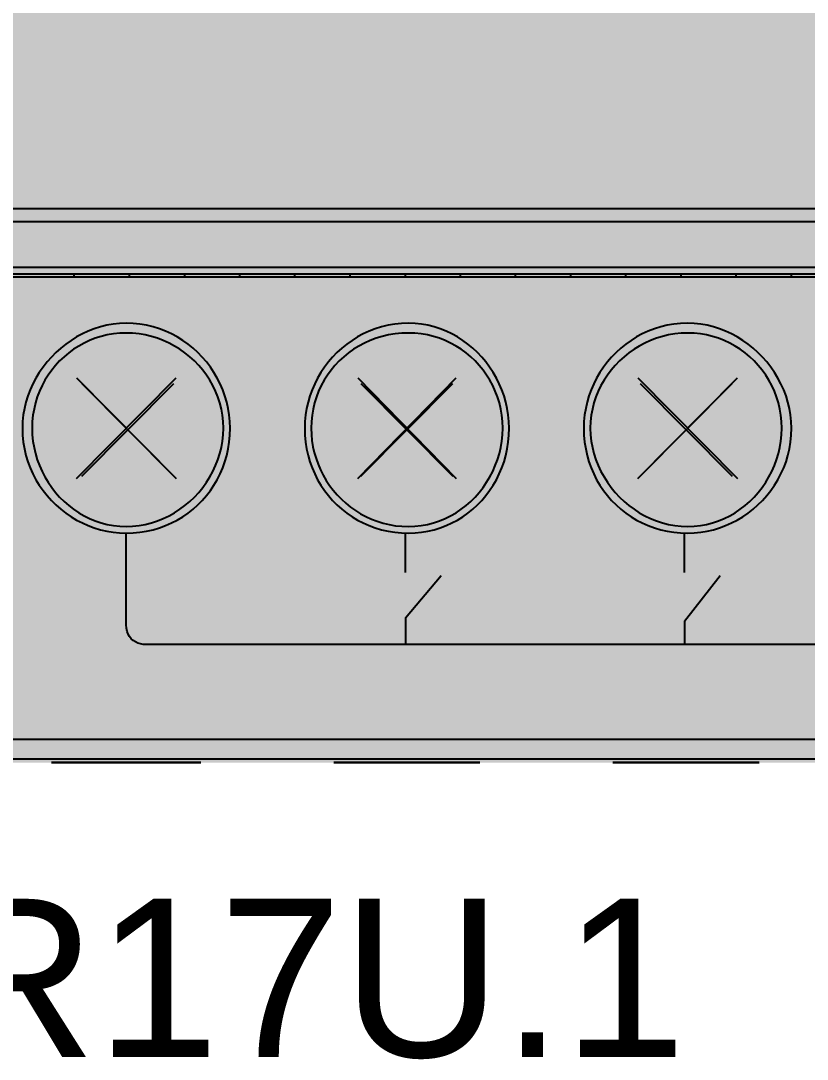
# Model space of a CAD drawing. Header units: millimetres. Extents: x 0 to 966, y -664 to 90.
# Drawn here: x 279.32 to 300.69, y -8.06 to 20.16 of the extents above; entities that cross this region are included whole.
import ezdxf

# ---------------------------------------------------------------- set-up
doc = ezdxf.new("R2010")
doc.units = ezdxf.units.MM
for name, color, linetype in [('HDL_BODY', 7, 'Continuous'), ('HDL_COLOUR', 7, 'Continuous'), ('HDL_DETAIL', 7, 'Continuous'), ('HDL_PRINT', 7, 'Continuous')]:
    doc.layers.add(name, color=color, linetype=linetype)
doc.styles.add('HDL_ARIAL', font='arial.ttf')

# ---------------------------------------------------------------- blocks, each defined once
blk = doc.blocks.new('M_MHD02R17U.1_FRONT')
at = {"layer": 'HDL_BODY', "true_color": 0x202126}
blk.add_hatch(color=250, dxfattribs=at).paths.add_polyline_path([(0, 0), (144, 0), (144, 90), (0, 90)])
at = {"layer": 'HDL_BODY', "true_color": 0x23242a}
blk.add_hatch(color=250, dxfattribs=at).paths.add_polyline_path([(0.4, 0.5), (143.6, 0.5), (143.6, 19.8), (0.4, 19.8)])
at = {"layer": 'HDL_COLOUR', "true_color": 0x1a332c}
for points in [[(32.185, 11.941), (32.006, 11.934), (31.829, 11.916), (31.655, 11.885), (31.484, 11.843), (31.316, 11.79), (31.152, 11.726), (30.993, 11.652), (30.838, 11.568), (30.689, 11.475), (30.545, 11.373), (30.407, 11.263), (30.276, 11.145), (30.151, 11.019), (30.034, 10.887), (29.925, 10.747), (29.824, 10.602), (29.732, 10.451), (29.649, 10.294), (29.576, 10.133), (29.513, 9.967), (29.46, 9.798), (29.418, 9.625), (29.388, 9.449), (29.369, 9.27), (29.363, 9.089), (29.369, 8.898), (29.388, 8.711), (29.418, 8.529), (29.46, 8.35), (29.513, 8.177), (29.576, 8.008), (29.649, 7.845), (29.732, 7.688), (29.824, 7.537), (29.925, 7.393), (30.034, 7.255), (30.151, 7.124), (30.276, 7.001), (30.407, 6.886), (30.545, 6.779), (30.689, 6.681), (30.838, 6.592), (30.993, 6.512), (31.152, 6.441), (31.316, 6.38), (31.484, 6.33), (31.655, 6.29), (31.829, 6.261), (32.006, 6.244), (32.185, 6.238), (32.374, 6.244), (32.559, 6.261), (32.74, 6.29), (32.917, 6.33), (33.089, 6.38), (33.255, 6.441), (33.417, 6.512), (33.573, 6.592), (33.722, 6.681), (33.865, 6.779), (34.002, 6.886), (34.131, 7.001), (34.253, 7.124), (34.367, 7.255), (34.472, 7.393), (34.57, 7.537), (34.658, 7.688), (34.738, 7.845), (34.808, 8.008), (34.868, 8.177), (34.918, 8.35), (34.957, 8.529), (34.986, 8.711), (35.003, 8.898), (35.009, 9.089), (35.003, 9.27), (34.986, 9.449), (34.957, 9.625), (34.918, 9.798), (34.868, 9.967), (34.808, 10.133), (34.738, 10.294), (34.658, 10.451), (34.57, 10.602), (34.472, 10.747), (34.367, 10.887), (34.253, 11.019), (34.131, 11.145), (34.002, 11.263), (33.865, 11.373), (33.722, 11.475), (33.573, 11.568), (33.417, 11.652), (33.255, 11.726), (33.089, 11.79), (32.917, 11.843), (32.74, 11.885), (32.559, 11.916), (32.374, 11.934), (32.185, 11.941)], [(39.857, 11.941), (39.668, 11.934), (39.483, 11.916), (39.303, 11.885), (39.126, 11.843), (38.954, 11.79), (38.788, 11.726), (38.627, 11.652), (38.471, 11.568), (38.322, 11.475), (38.179, 11.373), (38.042, 11.263), (37.913, 11.145), (37.792, 11.019), (37.678, 10.887), (37.572, 10.747), (37.475, 10.602), (37.386, 10.451), (37.307, 10.294), (37.237, 10.133), (37.177, 9.967), (37.127, 9.798), (37.087, 9.625), (37.059, 9.449), (37.041, 9.27), (37.036, 9.089), (37.041, 8.898), (37.059, 8.711), (37.087, 8.529), (37.127, 8.35), (37.177, 8.177), (37.237, 8.008), (37.307, 7.845), (37.386, 7.688), (37.475, 7.537), (37.572, 7.393), (37.678, 7.255), (37.792, 7.124), (37.913, 7.001), (38.042, 6.886), (38.179, 6.779), (38.322, 6.681), (38.471, 6.592), (38.627, 6.512), (38.788, 6.441), (38.954, 6.38), (39.126, 6.33), (39.303, 6.29), (39.483, 6.261), (39.668, 6.244), (39.857, 6.238), (40.036, 6.244), (40.211, 6.261), (40.384, 6.29), (40.553, 6.33), (40.717, 6.38), (40.878, 6.441), (41.033, 6.512), (41.184, 6.592), (41.329, 6.681), (41.468, 6.779), (41.6, 6.886), (41.727, 7.001), (41.846, 7.124), (41.957, 7.255), (42.061, 7.393), (42.157, 7.537), (42.244, 7.688), (42.323, 7.845), (42.392, 8.008), (42.452, 8.177), (42.501, 8.35), (42.54, 8.529), (42.569, 8.711), (42.586, 8.898), (42.592, 9.089), (42.586, 9.27), (42.569, 9.449), (42.54, 9.625), (42.501, 9.798), (42.452, 9.967), (42.392, 10.133), (42.323, 10.294), (42.244, 10.451), (42.157, 10.602), (42.061, 10.747), (41.957, 10.887), (41.846, 11.019), (41.727, 11.145), (41.6, 11.263), (41.468, 11.373), (41.329, 11.475), (41.184, 11.568), (41.033, 11.652), (40.878, 11.726), (40.717, 11.79), (40.553, 11.843), (40.384, 11.885), (40.211, 11.916), (40.036, 11.934), (39.857, 11.941)], [(47.44, 11.941), (47.251, 11.934), (47.067, 11.916), (46.886, 11.885), (46.709, 11.843), (46.538, 11.79), (46.371, 11.726), (46.21, 11.652), (46.054, 11.568), (45.905, 11.475), (45.762, 11.373), (45.625, 11.263), (45.496, 11.145), (45.375, 11.019), (45.261, 10.887), (45.155, 10.747), (45.058, 10.602), (44.969, 10.451), (44.89, 10.294), (44.82, 10.133), (44.76, 9.967), (44.71, 9.798), (44.671, 9.625), (44.642, 9.449), (44.625, 9.27), (44.619, 9.089), (44.625, 8.898), (44.642, 8.711), (44.671, 8.529), (44.71, 8.35), (44.76, 8.177), (44.82, 8.008), (44.89, 7.845), (44.969, 7.688), (45.058, 7.537), (45.155, 7.393), (45.261, 7.255), (45.375, 7.124), (45.496, 7.001), (45.625, 6.886), (45.762, 6.779), (45.905, 6.681), (46.054, 6.592), (46.21, 6.512), (46.371, 6.441), (46.538, 6.38), (46.709, 6.33), (46.886, 6.29), (47.067, 6.261), (47.251, 6.244), (47.44, 6.238), (47.619, 6.244), (47.796, 6.261), (47.971, 6.29), (48.142, 6.33), (48.31, 6.38), (48.474, 6.441), (48.634, 6.512), (48.788, 6.592), (48.938, 6.681), (49.082, 6.779), (49.22, 6.886), (49.352, 7.001), (49.476, 7.124), (49.593, 7.255), (49.702, 7.393), (49.803, 7.537), (49.895, 7.688), (49.978, 7.845), (50.051, 8.008), (50.115, 8.177), (50.167, 8.35), (50.209, 8.529), (50.24, 8.711), (50.258, 8.898), (50.264, 9.089), (50.258, 9.27), (50.24, 9.449), (50.209, 9.625), (50.167, 9.798), (50.115, 9.967), (50.051, 10.133), (49.978, 10.294), (49.895, 10.451), (49.803, 10.602), (49.702, 10.747), (49.593, 10.887), (49.476, 11.019), (49.352, 11.145), (49.22, 11.263), (49.082, 11.373), (48.938, 11.475), (48.788, 11.568), (48.634, 11.652), (48.474, 11.726), (48.31, 11.79), (48.142, 11.843), (47.971, 11.885), (47.796, 11.916), (47.619, 11.934), (47.44, 11.941)], [(32.185, 11.673), (32.01, 11.667), (31.838, 11.65), (31.67, 11.621), (31.505, 11.581), (31.345, 11.531), (31.19, 11.47), (31.04, 11.4), (30.895, 11.32), (30.756, 11.232), (30.623, 11.134), (30.497, 11.029), (30.377, 10.916), (30.265, 10.795), (30.161, 10.668), (30.065, 10.533), (29.977, 10.393), (29.899, 10.246), (29.829, 10.094), (29.769, 9.937), (29.719, 9.776), (29.68, 9.609), (29.651, 9.439), (29.634, 9.266), (29.628, 9.089), (29.634, 8.912), (29.651, 8.737), (29.68, 8.565), (29.719, 8.396), (29.769, 8.231), (29.829, 8.07), (29.899, 7.913), (29.977, 7.762), (30.065, 7.617), (30.161, 7.477), (30.265, 7.344), (30.377, 7.218), (30.497, 7.099), (30.623, 6.988), (30.756, 6.886), (30.895, 6.792), (31.04, 6.708), (31.19, 6.633), (31.345, 6.569), (31.505, 6.515), (31.67, 6.472), (31.838, 6.441), (32.01, 6.422), (32.185, 6.416), (32.36, 6.422), (32.534, 6.441), (32.704, 6.472), (32.871, 6.515), (33.035, 6.569), (33.194, 6.633), (33.349, 6.708), (33.499, 6.792), (33.643, 6.886), (33.781, 6.988), (33.913, 7.099), (34.038, 7.218), (34.155, 7.344), (34.265, 7.477), (34.366, 7.617), (34.459, 7.762), (34.542, 7.913), (34.616, 8.07), (34.679, 8.231), (34.733, 8.396), (34.775, 8.565), (34.805, 8.737), (34.824, 8.912), (34.83, 9.089), (34.824, 9.266), (34.805, 9.439), (34.775, 9.609), (34.733, 9.776), (34.679, 9.937), (34.616, 10.094), (34.542, 10.246), (34.459, 10.393), (34.366, 10.533), (34.265, 10.668), (34.155, 10.795), (34.038, 10.916), (33.913, 11.029), (33.781, 11.134), (33.643, 11.232), (33.499, 11.32), (33.349, 11.4), (33.194, 11.47), (33.035, 11.531), (32.871, 11.581), (32.704, 11.621), (32.534, 11.65), (32.36, 11.667), (32.185, 11.673)], [(39.857, 11.673), (39.672, 11.667), (39.49, 11.65), (39.313, 11.621), (39.141, 11.581), (38.974, 11.531), (38.812, 11.47), (38.656, 11.4), (38.506, 11.32), (38.362, 11.232), (38.225, 11.134), (38.095, 11.029), (37.973, 10.916), (37.858, 10.795), (37.752, 10.668), (37.654, 10.533), (37.564, 10.393), (37.485, 10.246), (37.414, 10.094), (37.354, 9.937), (37.303, 9.776), (37.263, 9.609), (37.235, 9.439), (37.217, 9.266), (37.211, 9.089), (37.217, 8.919), (37.233, 8.751), (37.259, 8.585), (37.296, 8.423), (37.343, 8.263), (37.399, 8.108), (37.464, 7.957), (37.538, 7.81), (37.621, 7.668), (37.711, 7.532), (37.81, 7.402), (37.917, 7.277), (38.031, 7.16), (38.151, 7.049), (38.279, 6.946), (38.413, 6.851), (38.553, 6.764), (38.699, 6.686), (38.85, 6.617), (39.007, 6.557), (39.168, 6.507), (39.334, 6.468), (39.505, 6.439), (39.679, 6.422), (39.857, 6.416), (40.032, 6.422), (40.204, 6.441), (40.372, 6.472), (40.536, 6.515), (40.697, 6.569), (40.852, 6.633), (41.002, 6.708), (41.148, 6.792), (41.287, 6.886), (41.42, 6.988), (41.546, 7.099), (41.666, 7.218), (41.778, 7.344), (41.882, 7.477), (41.979, 7.617), (42.066, 7.762), (42.145, 7.913), (42.215, 8.07), (42.275, 8.231), (42.325, 8.396), (42.364, 8.565), (42.393, 8.737), (42.411, 8.912), (42.416, 9.089), (42.411, 9.266), (42.393, 9.439), (42.364, 9.609), (42.325, 9.776), (42.275, 9.937), (42.215, 10.094), (42.145, 10.246), (42.066, 10.393), (41.979, 10.533), (41.882, 10.668), (41.778, 10.795), (41.666, 10.916), (41.546, 11.029), (41.42, 11.134), (41.287, 11.232), (41.148, 11.32), (41.002, 11.4), (40.852, 11.47), (40.697, 11.531), (40.536, 11.581), (40.372, 11.621), (40.204, 11.65), (40.032, 11.667), (39.857, 11.673)], [(47.44, 11.673), (47.265, 11.667), (47.092, 11.65), (46.922, 11.621), (46.755, 11.581), (46.591, 11.531), (46.432, 11.47), (46.277, 11.4), (46.128, 11.32), (45.984, 11.232), (45.846, 11.134), (45.714, 11.029), (45.59, 10.916), (45.472, 10.795), (45.363, 10.668), (45.262, 10.533), (45.169, 10.393), (45.086, 10.246), (45.012, 10.094), (44.948, 9.937), (44.895, 9.776), (44.853, 9.609), (44.822, 9.439), (44.804, 9.266), (44.797, 9.089), (44.804, 8.912), (44.822, 8.737), (44.853, 8.565), (44.895, 8.396), (44.948, 8.231), (45.012, 8.07), (45.086, 7.913), (45.169, 7.762), (45.262, 7.617), (45.363, 7.477), (45.472, 7.344), (45.59, 7.218), (45.714, 7.099), (45.846, 6.988), (45.984, 6.886), (46.128, 6.792), (46.277, 6.708), (46.432, 6.633), (46.591, 6.569), (46.755, 6.515), (46.922, 6.472), (47.092, 6.441), (47.265, 6.422), (47.44, 6.416), (47.615, 6.422), (47.787, 6.441), (47.955, 6.472), (48.12, 6.515), (48.28, 6.569), (48.435, 6.633), (48.586, 6.708), (48.731, 6.792), (48.87, 6.886), (49.003, 6.988), (49.129, 7.099), (49.249, 7.218), (49.361, 7.344), (49.465, 7.477), (49.562, 7.617), (49.649, 7.762), (49.728, 7.913), (49.798, 8.07), (49.858, 8.231), (49.908, 8.396), (49.947, 8.565), (49.976, 8.737), (49.994, 8.912), (50, 9.089), (49.994, 9.266), (49.976, 9.439), (49.947, 9.609), (49.908, 9.776), (49.858, 9.937), (49.798, 10.094), (49.728, 10.246), (49.649, 10.393), (49.562, 10.533), (49.465, 10.668), (49.361, 10.795), (49.249, 10.916), (49.129, 11.029), (49.003, 11.134), (48.87, 11.232), (48.731, 11.32), (48.586, 11.4), (48.435, 11.47), (48.28, 11.531), (48.12, 11.581), (47.955, 11.621), (47.787, 11.65), (47.615, 11.667), (47.44, 11.673)]]:
    blk.add_hatch(color=250, dxfattribs=at).paths.add_polyline_path(points)
at = {"layer": 'HDL_COLOUR', "true_color": 0x9ea4a8}
for points in [[(34.162, 9.089), (34.145, 9.35), (34.095, 9.606), (34.012, 9.853), (33.897, 10.087), (33.754, 10.304), (33.583, 10.501), (33.389, 10.673), (33.174, 10.818), (32.942, 10.933), (32.697, 11.017), (32.444, 11.068), (32.186, 11.085), (31.928, 11.068), (31.675, 11.017), (31.43, 10.933), (31.198, 10.818), (30.983, 10.673), (30.789, 10.501), (30.618, 10.304), (30.475, 10.087), (30.36, 9.853), (30.277, 9.606), (30.227, 9.35), (30.21, 9.089), (30.227, 8.829), (30.277, 8.573), (30.36, 8.325), (30.475, 8.091), (30.618, 7.874), (30.789, 7.678), (30.983, 7.506), (31.198, 7.361), (31.43, 7.245), (31.675, 7.161), (31.928, 7.11), (32.186, 7.093), (32.444, 7.11), (32.697, 7.161), (32.942, 7.245), (33.174, 7.361), (33.389, 7.506), (33.583, 7.678), (33.754, 7.874), (33.897, 8.091), (34.012, 8.325), (34.095, 8.573), (34.145, 8.829)], [(41.759, 9.089), (41.742, 9.35), (41.692, 9.606), (41.611, 9.853), (41.498, 10.087), (41.357, 10.304), (41.189, 10.501), (40.998, 10.673), (40.786, 10.818), (40.558, 10.933), (40.317, 11.017), (40.068, 11.068), (39.814, 11.085), (39.56, 11.068), (39.31, 11.017), (39.07, 10.933), (38.841, 10.818), (38.63, 10.673), (38.439, 10.501), (38.271, 10.304), (38.13, 10.087), (38.017, 9.853), (37.935, 9.606), (37.886, 9.35), (37.869, 9.089), (37.886, 8.829), (37.935, 8.573), (38.017, 8.325), (38.13, 8.091), (38.271, 7.874), (38.439, 7.678), (38.63, 7.506), (38.841, 7.361), (39.07, 7.245), (39.31, 7.161), (39.56, 7.11), (39.814, 7.093), (40.068, 7.11), (40.317, 7.161), (40.558, 7.245), (40.786, 7.361), (40.998, 7.506), (41.189, 7.678), (41.357, 7.874), (41.498, 8.091), (41.611, 8.325), (41.692, 8.573), (41.742, 8.829)], [(49.418, 9.089), (49.401, 9.35), (49.35, 9.606), (49.267, 9.853), (49.153, 10.087), (49.009, 10.304), (48.839, 10.501), (48.644, 10.673), (48.43, 10.818), (48.198, 10.933), (47.953, 11.017), (47.7, 11.068), (47.442, 11.085), (47.184, 11.068), (46.93, 11.017), (46.685, 10.933), (46.454, 10.818), (46.239, 10.673), (46.044, 10.501), (45.874, 10.304), (45.73, 10.087), (45.616, 9.853), (45.533, 9.606), (45.483, 9.35), (45.466, 9.089), (45.483, 8.829), (45.533, 8.573), (45.616, 8.325), (45.73, 8.091), (45.874, 7.874), (46.044, 7.678), (46.239, 7.506), (46.454, 7.361), (46.685, 7.245), (46.93, 7.161), (47.184, 7.11), (47.442, 7.093), (47.7, 7.11), (47.953, 7.161), (48.198, 7.245), (48.43, 7.361), (48.644, 7.506), (48.839, 7.678), (49.009, 7.874), (49.153, 8.091), (49.267, 8.325), (49.35, 8.573), (49.401, 8.829)], [(34.05, 9.045), (34.034, 9.285), (33.988, 9.521), (33.911, 9.749), (33.806, 9.965), (33.674, 10.165), (33.517, 10.346), (33.338, 10.504), (33.14, 10.638), (32.926, 10.745), (32.7, 10.822), (32.467, 10.869), (32.229, 10.885), (31.992, 10.869), (31.758, 10.822), (31.532, 10.745), (31.319, 10.638), (31.121, 10.504), (30.942, 10.346), (30.785, 10.165), (30.652, 9.965), (30.547, 9.749), (30.47, 9.521), (30.424, 9.285), (30.408, 9.045), (30.424, 8.804), (30.47, 8.568), (30.547, 8.34), (30.652, 8.124), (30.785, 7.924), (30.942, 7.743), (31.121, 7.585), (31.319, 7.451), (31.532, 7.344), (31.758, 7.267), (31.992, 7.22), (32.229, 7.204), (32.467, 7.22), (32.7, 7.267), (32.926, 7.344), (33.14, 7.451), (33.338, 7.585), (33.517, 7.743), (33.674, 7.924), (33.806, 8.124), (33.911, 8.34), (33.988, 8.568), (34.034, 8.804)], [(41.636, 9.045), (41.62, 9.285), (41.574, 9.521), (41.497, 9.749), (41.392, 9.965), (41.259, 10.165), (41.102, 10.346), (40.923, 10.504), (40.725, 10.638), (40.511, 10.745), (40.285, 10.822), (40.052, 10.869), (39.814, 10.885), (39.576, 10.869), (39.342, 10.822), (39.117, 10.745), (38.903, 10.638), (38.705, 10.504), (38.526, 10.346), (38.368, 10.165), (38.236, 9.965), (38.131, 9.749), (38.054, 9.521), (38.008, 9.285), (37.992, 9.045), (38.008, 8.804), (38.054, 8.568), (38.131, 8.34), (38.236, 8.124), (38.368, 7.924), (38.526, 7.743), (38.705, 7.585), (38.903, 7.451), (39.117, 7.344), (39.342, 7.267), (39.576, 7.22), (39.814, 7.204), (40.052, 7.22), (40.285, 7.267), (40.511, 7.344), (40.725, 7.451), (40.923, 7.585), (41.102, 7.743), (41.259, 7.924), (41.392, 8.124), (41.497, 8.34), (41.574, 8.568), (41.62, 8.804)], [(49.219, 9.045), (49.204, 9.285), (49.157, 9.521), (49.081, 9.749), (48.975, 9.965), (48.843, 10.165), (48.686, 10.346), (48.507, 10.504), (48.309, 10.638), (48.095, 10.745), (47.87, 10.822), (47.636, 10.869), (47.398, 10.885), (47.161, 10.869), (46.927, 10.822), (46.702, 10.745), (46.488, 10.638), (46.29, 10.504), (46.111, 10.346), (45.954, 10.165), (45.822, 9.965), (45.716, 9.749), (45.64, 9.521), (45.593, 9.285), (45.578, 9.045), (45.593, 8.804), (45.64, 8.568), (45.716, 8.34), (45.822, 8.124), (45.954, 7.924), (46.111, 7.743), (46.29, 7.585), (46.488, 7.451), (46.702, 7.344), (46.927, 7.267), (47.161, 7.22), (47.398, 7.204), (47.636, 7.22), (47.87, 7.267), (48.095, 7.344), (48.309, 7.451), (48.507, 7.585), (48.686, 7.743), (48.843, 7.924), (48.975, 8.124), (49.081, 8.34), (49.157, 8.568), (49.204, 8.804)]]:
    blk.add_hatch(color=253, dxfattribs=at).paths.add_polyline_path(points)
at = {"layer": 'HDL_PRINT', "true_color": 0xdee1e9}
for points in [[(31.569, 15.416), (31.569, 17.465), (31.833, 17.465), (31.833, 15.683), (32.804, 15.683), (32.804, 15.416), (31.569, 15.416)], [(39.241, 15.416), (38.976, 15.416), (38.976, 17.02), (38.938, 16.987), (38.9, 16.961), (38.862, 16.94), (38.825, 16.921), (38.787, 16.9), (38.749, 16.875), (38.711, 16.842), (38.673, 16.837), (38.635, 16.824), (38.598, 16.807), (38.56, 16.788), (38.522, 16.77), (38.484, 16.757), (38.446, 16.753), (38.446, 16.931), (38.508, 16.964), (38.563, 16.998), (38.612, 17.031), (38.656, 17.064), (38.695, 17.098), (38.732, 17.131), (38.767, 17.165), (38.8, 17.198), (38.859, 17.231), (38.903, 17.265), (38.938, 17.298), (38.965, 17.332), (38.989, 17.365), (39.011, 17.399), (39.036, 17.432), (39.065, 17.465), (39.241, 17.465), (39.241, 15.416)], [(46.824, 15.416), (46.559, 15.416), (46.559, 17.02), (46.526, 17.015), (46.498, 17), (46.473, 16.978), (46.444, 16.949), (46.408, 16.916), (46.36, 16.879), (46.294, 16.842), (46.251, 16.835), (46.21, 16.819), (46.174, 16.797), (46.145, 16.776), (46.126, 16.759), (46.119, 16.753), (46.119, 17.02), (46.152, 17.024), (46.187, 17.035), (46.223, 17.053), (46.262, 17.076), (46.305, 17.103), (46.353, 17.133), (46.408, 17.165), (46.47, 17.198), (46.508, 17.236), (46.544, 17.274), (46.578, 17.313), (46.606, 17.351), (46.629, 17.389), (46.643, 17.427), (46.648, 17.465), (46.824, 17.465), (46.824, 15.416)], [(47.44, 15.951), (47.705, 16.04), (47.709, 15.977), (47.72, 15.921), (47.738, 15.872), (47.761, 15.828), (47.788, 15.788), (47.818, 15.751), (47.85, 15.717), (47.884, 15.683), (47.889, 15.678), (47.905, 15.665), (47.931, 15.648), (47.969, 15.629), (48.017, 15.612), (48.076, 15.599), (48.145, 15.594), (48.184, 15.599), (48.222, 15.614), (48.26, 15.636), (48.298, 15.665), (48.336, 15.698), (48.373, 15.734), (48.41, 15.772), (48.44, 15.806), (48.462, 15.84), (48.478, 15.877), (48.488, 15.917), (48.495, 15.961), (48.498, 16.01), (48.499, 16.066), (48.5, 16.129), (48.499, 16.192), (48.498, 16.247), (48.495, 16.296), (48.488, 16.34), (48.478, 16.38), (48.462, 16.417), (48.44, 16.452), (48.41, 16.485), (48.373, 16.518), (48.334, 16.542), (48.291, 16.558), (48.244, 16.567), (48.19, 16.572), (48.129, 16.574), (48.059, 16.574), (48.052, 16.574), (48.033, 16.571), (48.004, 16.563), (47.967, 16.548), (47.927, 16.523), (47.884, 16.485), (47.846, 16.485), (47.817, 16.482), (47.794, 16.474), (47.771, 16.459), (47.743, 16.434), (47.705, 16.396), (47.529, 16.396), (47.705, 17.465), (48.675, 17.465), (48.675, 17.198), (47.884, 17.198), (47.794, 16.663), (47.831, 16.697), (47.875, 16.729), (47.922, 16.759), (47.971, 16.786), (48.02, 16.809), (48.067, 16.826), (48.109, 16.838), (48.145, 16.842), (48.212, 16.838), (48.278, 16.826), (48.341, 16.809), (48.401, 16.786), (48.456, 16.759), (48.507, 16.729), (48.552, 16.697), (48.589, 16.663), (48.641, 16.604), (48.682, 16.545), (48.712, 16.485), (48.734, 16.426), (48.749, 16.366), (48.758, 16.307), (48.763, 16.248), (48.764, 16.188), (48.764, 16.129), (48.764, 16.062), (48.763, 15.996), (48.76, 15.933), (48.753, 15.872), (48.743, 15.816), (48.727, 15.765), (48.705, 15.721), (48.675, 15.683), (48.617, 15.627), (48.558, 15.578), (48.499, 15.535), (48.441, 15.498), (48.382, 15.469), (48.323, 15.446), (48.264, 15.429), (48.205, 15.419), (48.145, 15.416), (48.064, 15.419), (47.994, 15.428), (47.931, 15.442), (47.876, 15.461), (47.824, 15.483), (47.775, 15.508), (47.726, 15.536), (47.674, 15.565), (47.619, 15.594), (47.585, 15.628), (47.553, 15.662), (47.523, 15.699), (47.496, 15.739), (47.473, 15.783), (47.455, 15.832), (47.444, 15.888), (47.44, 15.951)]]:
    blk.add_hatch(color=254, dxfattribs=at).paths.add_polyline_path(points)
h = blk.add_hatch(color=254, dxfattribs=at)
h.paths.add_polyline_path([(40.652, 15.416), (40.652, 15.951), (39.771, 15.951), (39.771, 16.129), (40.652, 17.465), (40.916, 17.465), (40.916, 16.129), (41.181, 16.129), (41.181, 15.951), (40.916, 15.951), (40.916, 15.416), (40.652, 15.416)])
h.paths.add_polyline_path([(40.652, 16.129), (40.652, 17.109), (40.036, 16.129), (40.652, 16.129)])
at = {"layer": 'HDL_DETAIL', "color": 251, "true_color": 0x52555c}
for points in [[(5.555, 15.059), (138.533, 15.059)], [(5.555, 14.703), (138.533, 14.703)], [(138.533, 13.456), (5.555, 13.456)], [(138.533, 13.277), (5.555, 13.277)], [(30.774, 13.188), (30.774, 13.277)], [(32.274, 13.188), (32.274, 13.277)], [(33.774, 13.188), (33.774, 13.277)], [(35.274, 13.188), (35.274, 13.277)], [(36.771, 13.188), (36.771, 13.277)], [(38.271, 13.188), (38.271, 13.277)], [(39.771, 13.188), (39.771, 13.277)], [(41.268, 13.188), (41.268, 13.277)], [(42.768, 13.188), (42.768, 13.277)], [(44.268, 13.188), (44.268, 13.277)], [(45.765, 13.188), (45.765, 13.277)], [(47.265, 13.188), (47.265, 13.277)], [(48.764, 13.188), (48.764, 13.277)], [(50.264, 13.188), (50.264, 13.277)], [(138.533, 13.188), (5.555, 13.188)], [(62.696, 3.208), (32.714, 3.208), (32.642, 3.212), (32.571, 3.226), (32.503, 3.248), (32.438, 3.279), (32.378, 3.318), (32.324, 3.367), (32.277, 3.424), (32.238, 3.491), (32.209, 3.566), (32.191, 3.65), (32.185, 3.742), (32.185, 6.238)], [(39.771, 5.168), (39.771, 6.238)], [(47.354, 5.168), (47.354, 6.238)], [(40.741, 5.079), (39.771, 3.921), (39.771, 3.208)], [(48.324, 5.079), (47.354, 3.832), (47.354, 3.208)], [(114.989, 0.624), (5.026, 0.624)], [(114.459, 0.089), (4.497, 0.089)], [(34.214, 0), (34.205, 0), (34.179, 0), (34.136, 0), (34.077, 0), (34.004, 0), (33.917, 0), (33.817, 0), (33.705, 0), (33.581, 0), (33.448, 0), (33.306, 0), (33.155, 0), (33.038, 0), (32.92, 0), (32.8, 0), (32.679, 0), (32.557, 0), (32.433, 0), (32.31, 0), (32.186, 0), (32.062, 0), (31.939, 0), (31.816, 0), (31.693, 0), (31.572, 0), (31.452, 0), (31.334, 0), (31.217, 0), (31.048, 0), (30.894, 0), (30.754, 0), (30.629, 0), (30.519, 0), (30.423, 0), (30.342, 0), (30.276, 0), (30.224, 0), (30.187, 0), (30.165, 0), (30.158, 0)], [(30.158, 0), (30.165, 0), (30.187, 0), (30.224, 0), (30.276, 0), (30.342, 0), (30.423, 0), (30.519, 0), (30.629, 0), (30.754, 0), (30.894, 0), (31.048, 0), (31.217, 0), (31.334, 0), (31.452, 0), (31.572, 0), (31.693, 0), (31.816, 0), (31.939, 0), (32.062, 0), (32.186, 0), (32.31, 0), (32.433, 0), (32.557, 0), (32.679, 0), (32.8, 0), (32.92, 0), (33.038, 0), (33.155, 0), (33.306, 0), (33.448, 0), (33.581, 0), (33.705, 0), (33.817, 0), (33.917, 0), (34.004, 0), (34.077, 0), (34.136, 0), (34.179, 0), (34.205, 0), (34.214, 0)], [(41.797, 0), (41.79, 0), (41.769, 0), (41.733, 0), (41.683, 0), (41.621, 0), (41.544, 0), (41.455, 0), (41.354, 0), (41.24, 0), (41.114, 0), (40.976, 0), (40.827, 0), (40.71, 0), (40.588, 0), (40.464, 0), (40.337, 0), (40.208, 0), (40.078, 0), (39.946, 0), (39.814, 0), (39.682, 0), (39.55, 0), (39.419, 0), (39.29, 0), (39.163, 0), (39.039, 0), (38.918, 0), (38.8, 0), (38.651, 0), (38.514, 0), (38.388, 0), (38.274, 0), (38.172, 0), (38.083, 0), (38.007, 0), (37.944, 0), (37.895, 0), (37.859, 0), (37.838, 0), (37.83, 0)], [(37.83, 0), (37.838, 0), (37.859, 0), (37.895, 0), (37.944, 0), (38.007, 0), (38.083, 0), (38.172, 0), (38.274, 0), (38.388, 0), (38.514, 0), (38.651, 0), (38.8, 0), (38.918, 0), (39.039, 0), (39.163, 0), (39.29, 0), (39.419, 0), (39.55, 0), (39.682, 0), (39.814, 0), (39.946, 0), (40.078, 0), (40.208, 0), (40.337, 0), (40.464, 0), (40.588, 0), (40.71, 0), (40.827, 0), (40.976, 0), (41.114, 0), (41.24, 0), (41.354, 0), (41.455, 0), (41.544, 0), (41.621, 0), (41.683, 0), (41.733, 0), (41.769, 0), (41.79, 0), (41.797, 0)], [(49.381, 0), (49.373, 0), (49.352, 0), (49.316, 0), (49.267, 0), (49.204, 0), (49.128, 0), (49.039, 0), (48.937, 0), (48.823, 0), (48.697, 0), (48.559, 0), (48.41, 0), (48.293, 0), (48.172, 0), (48.047, 0), (47.92, 0), (47.791, 0), (47.661, 0), (47.529, 0), (47.397, 0), (47.265, 0), (47.133, 0), (47.003, 0), (46.874, 0), (46.747, 0), (46.622, 0), (46.501, 0), (46.384, 0), (46.234, 0), (46.097, 0), (45.971, 0), (45.857, 0), (45.755, 0), (45.666, 0), (45.59, 0), (45.527, 0), (45.478, 0), (45.442, 0), (45.421, 0), (45.413, 0)], [(45.413, 0), (45.421, 0), (45.442, 0), (45.478, 0), (45.527, 0), (45.59, 0), (45.666, 0), (45.755, 0), (45.857, 0), (45.971, 0), (46.097, 0), (46.234, 0), (46.384, 0), (46.501, 0), (46.622, 0), (46.747, 0), (46.874, 0), (47.003, 0), (47.133, 0), (47.265, 0), (47.397, 0), (47.529, 0), (47.661, 0), (47.791, 0), (47.92, 0), (48.047, 0), (48.172, 0), (48.293, 0), (48.41, 0), (48.559, 0), (48.697, 0), (48.823, 0), (48.937, 0), (49.039, 0), (49.128, 0), (49.204, 0), (49.267, 0), (49.316, 0), (49.352, 0), (49.373, 0), (49.381, 0)]]:
    blk.add_lwpolyline(points, dxfattribs=at)
for points in [[(32.185, 11.941), (32.006, 11.934), (31.829, 11.916), (31.655, 11.885), (31.484, 11.843), (31.316, 11.79), (31.152, 11.726), (30.993, 11.652), (30.838, 11.568), (30.689, 11.475), (30.545, 11.373), (30.407, 11.263), (30.276, 11.145), (30.151, 11.019), (30.034, 10.887), (29.925, 10.747), (29.824, 10.602), (29.732, 10.451), (29.649, 10.294), (29.576, 10.133), (29.513, 9.967), (29.46, 9.798), (29.418, 9.625), (29.388, 9.449), (29.369, 9.27), (29.363, 9.089), (29.369, 8.898), (29.388, 8.711), (29.418, 8.529), (29.46, 8.35), (29.513, 8.177), (29.576, 8.008), (29.649, 7.845), (29.732, 7.688), (29.824, 7.537), (29.925, 7.393), (30.034, 7.255), (30.151, 7.124), (30.276, 7.001), (30.407, 6.886), (30.545, 6.779), (30.689, 6.681), (30.838, 6.592), (30.993, 6.512), (31.152, 6.441), (31.316, 6.38), (31.484, 6.33), (31.655, 6.29), (31.829, 6.261), (32.006, 6.244), (32.185, 6.238), (32.374, 6.244), (32.559, 6.261), (32.74, 6.29), (32.917, 6.33), (33.089, 6.38), (33.255, 6.441), (33.417, 6.512), (33.573, 6.592), (33.722, 6.681), (33.865, 6.779), (34.002, 6.886), (34.131, 7.001), (34.253, 7.124), (34.367, 7.255), (34.472, 7.393), (34.57, 7.537), (34.658, 7.688), (34.738, 7.845), (34.808, 8.008), (34.868, 8.177), (34.918, 8.35), (34.957, 8.529), (34.986, 8.711), (35.003, 8.898), (35.009, 9.089), (35.003, 9.27), (34.986, 9.449), (34.957, 9.625), (34.918, 9.798), (34.868, 9.967), (34.808, 10.133), (34.738, 10.294), (34.658, 10.451), (34.57, 10.602), (34.472, 10.747), (34.367, 10.887), (34.253, 11.019), (34.131, 11.145), (34.002, 11.263), (33.865, 11.373), (33.722, 11.475), (33.573, 11.568), (33.417, 11.652), (33.255, 11.726), (33.089, 11.79), (32.917, 11.843), (32.74, 11.885), (32.559, 11.916), (32.374, 11.934), (32.185, 11.941)], [(39.857, 11.941), (39.668, 11.934), (39.483, 11.916), (39.303, 11.885), (39.126, 11.843), (38.954, 11.79), (38.788, 11.726), (38.627, 11.652), (38.471, 11.568), (38.322, 11.475), (38.179, 11.373), (38.042, 11.263), (37.913, 11.145), (37.792, 11.019), (37.678, 10.887), (37.572, 10.747), (37.475, 10.602), (37.386, 10.451), (37.307, 10.294), (37.237, 10.133), (37.177, 9.967), (37.127, 9.798), (37.087, 9.625), (37.059, 9.449), (37.041, 9.27), (37.036, 9.089), (37.041, 8.898), (37.059, 8.711), (37.087, 8.529), (37.127, 8.35), (37.177, 8.177), (37.237, 8.008), (37.307, 7.845), (37.386, 7.688), (37.475, 7.537), (37.572, 7.393), (37.678, 7.255), (37.792, 7.124), (37.913, 7.001), (38.042, 6.886), (38.179, 6.779), (38.322, 6.681), (38.471, 6.592), (38.627, 6.512), (38.788, 6.441), (38.954, 6.38), (39.126, 6.33), (39.303, 6.29), (39.483, 6.261), (39.668, 6.244), (39.857, 6.238), (40.036, 6.244), (40.211, 6.261), (40.384, 6.29), (40.553, 6.33), (40.717, 6.38), (40.878, 6.441), (41.033, 6.512), (41.184, 6.592), (41.329, 6.681), (41.468, 6.779), (41.6, 6.886), (41.727, 7.001), (41.846, 7.124), (41.957, 7.255), (42.061, 7.393), (42.157, 7.537), (42.244, 7.688), (42.323, 7.845), (42.392, 8.008), (42.452, 8.177), (42.501, 8.35), (42.54, 8.529), (42.569, 8.711), (42.586, 8.898), (42.592, 9.089), (42.586, 9.27), (42.569, 9.449), (42.54, 9.625), (42.501, 9.798), (42.452, 9.967), (42.392, 10.133), (42.323, 10.294), (42.244, 10.451), (42.157, 10.602), (42.061, 10.747), (41.957, 10.887), (41.846, 11.019), (41.727, 11.145), (41.6, 11.263), (41.468, 11.373), (41.329, 11.475), (41.184, 11.568), (41.033, 11.652), (40.878, 11.726), (40.717, 11.79), (40.553, 11.843), (40.384, 11.885), (40.211, 11.916), (40.036, 11.934), (39.857, 11.941)], [(47.44, 11.941), (47.251, 11.934), (47.067, 11.916), (46.886, 11.885), (46.709, 11.843), (46.538, 11.79), (46.371, 11.726), (46.21, 11.652), (46.054, 11.568), (45.905, 11.475), (45.762, 11.373), (45.625, 11.263), (45.496, 11.145), (45.375, 11.019), (45.261, 10.887), (45.155, 10.747), (45.058, 10.602), (44.969, 10.451), (44.89, 10.294), (44.82, 10.133), (44.76, 9.967), (44.71, 9.798), (44.671, 9.625), (44.642, 9.449), (44.625, 9.27), (44.619, 9.089), (44.625, 8.898), (44.642, 8.711), (44.671, 8.529), (44.71, 8.35), (44.76, 8.177), (44.82, 8.008), (44.89, 7.845), (44.969, 7.688), (45.058, 7.537), (45.155, 7.393), (45.261, 7.255), (45.375, 7.124), (45.496, 7.001), (45.625, 6.886), (45.762, 6.779), (45.905, 6.681), (46.054, 6.592), (46.21, 6.512), (46.371, 6.441), (46.538, 6.38), (46.709, 6.33), (46.886, 6.29), (47.067, 6.261), (47.251, 6.244), (47.44, 6.238), (47.619, 6.244), (47.796, 6.261), (47.971, 6.29), (48.142, 6.33), (48.31, 6.38), (48.474, 6.441), (48.634, 6.512), (48.788, 6.592), (48.938, 6.681), (49.082, 6.779), (49.22, 6.886), (49.352, 7.001), (49.476, 7.124), (49.593, 7.255), (49.702, 7.393), (49.803, 7.537), (49.895, 7.688), (49.978, 7.845), (50.051, 8.008), (50.115, 8.177), (50.167, 8.35), (50.209, 8.529), (50.24, 8.711), (50.258, 8.898), (50.264, 9.089), (50.258, 9.27), (50.24, 9.449), (50.209, 9.625), (50.167, 9.798), (50.115, 9.967), (50.051, 10.133), (49.978, 10.294), (49.895, 10.451), (49.803, 10.602), (49.702, 10.747), (49.593, 10.887), (49.476, 11.019), (49.352, 11.145), (49.22, 11.263), (49.082, 11.373), (48.938, 11.475), (48.788, 11.568), (48.634, 11.652), (48.474, 11.726), (48.31, 11.79), (48.142, 11.843), (47.971, 11.885), (47.796, 11.916), (47.619, 11.934), (47.44, 11.941)], [(32.185, 11.673), (32.01, 11.667), (31.838, 11.65), (31.67, 11.621), (31.505, 11.581), (31.345, 11.531), (31.19, 11.47), (31.04, 11.4), (30.895, 11.32), (30.756, 11.232), (30.623, 11.134), (30.497, 11.029), (30.377, 10.916), (30.265, 10.795), (30.161, 10.668), (30.065, 10.533), (29.977, 10.393), (29.899, 10.246), (29.829, 10.094), (29.769, 9.937), (29.719, 9.776), (29.68, 9.609), (29.651, 9.439), (29.634, 9.266), (29.628, 9.089), (29.634, 8.912), (29.651, 8.737), (29.68, 8.565), (29.719, 8.396), (29.769, 8.231), (29.829, 8.07), (29.899, 7.913), (29.977, 7.762), (30.065, 7.617), (30.161, 7.477), (30.265, 7.344), (30.377, 7.218), (30.497, 7.099), (30.623, 6.988), (30.756, 6.886), (30.895, 6.792), (31.04, 6.708), (31.19, 6.633), (31.345, 6.569), (31.505, 6.515), (31.67, 6.472), (31.838, 6.441), (32.01, 6.422), (32.185, 6.416), (32.36, 6.422), (32.534, 6.441), (32.704, 6.472), (32.871, 6.515), (33.035, 6.569), (33.194, 6.633), (33.349, 6.708), (33.499, 6.792), (33.643, 6.886), (33.781, 6.988), (33.913, 7.099), (34.038, 7.218), (34.155, 7.344), (34.265, 7.477), (34.366, 7.617), (34.459, 7.762), (34.542, 7.913), (34.616, 8.07), (34.679, 8.231), (34.733, 8.396), (34.775, 8.565), (34.805, 8.737), (34.824, 8.912), (34.83, 9.089), (34.824, 9.266), (34.805, 9.439), (34.775, 9.609), (34.733, 9.776), (34.679, 9.937), (34.616, 10.094), (34.542, 10.246), (34.459, 10.393), (34.366, 10.533), (34.265, 10.668), (34.155, 10.795), (34.038, 10.916), (33.913, 11.029), (33.781, 11.134), (33.643, 11.232), (33.499, 11.32), (33.349, 11.4), (33.194, 11.47), (33.035, 11.531), (32.871, 11.581), (32.704, 11.621), (32.534, 11.65), (32.36, 11.667), (32.185, 11.673)], [(39.857, 11.673), (39.672, 11.667), (39.49, 11.65), (39.313, 11.621), (39.141, 11.581), (38.974, 11.531), (38.812, 11.47), (38.656, 11.4), (38.506, 11.32), (38.362, 11.232), (38.225, 11.134), (38.095, 11.029), (37.973, 10.916), (37.858, 10.795), (37.752, 10.668), (37.654, 10.533), (37.564, 10.393), (37.485, 10.246), (37.414, 10.094), (37.354, 9.937), (37.303, 9.776), (37.263, 9.609), (37.235, 9.439), (37.217, 9.266), (37.211, 9.089), (37.217, 8.919), (37.233, 8.751), (37.259, 8.585), (37.296, 8.423), (37.343, 8.263), (37.399, 8.108), (37.464, 7.957), (37.538, 7.81), (37.621, 7.668), (37.711, 7.532), (37.81, 7.402), (37.917, 7.277), (38.031, 7.16), (38.151, 7.049), (38.279, 6.946), (38.413, 6.851), (38.553, 6.764), (38.699, 6.686), (38.85, 6.617), (39.007, 6.557), (39.168, 6.507), (39.334, 6.468), (39.505, 6.439), (39.679, 6.422), (39.857, 6.416), (40.032, 6.422), (40.204, 6.441), (40.372, 6.472), (40.536, 6.515), (40.697, 6.569), (40.852, 6.633), (41.002, 6.708), (41.148, 6.792), (41.287, 6.886), (41.42, 6.988), (41.546, 7.099), (41.666, 7.218), (41.778, 7.344), (41.882, 7.477), (41.979, 7.617), (42.066, 7.762), (42.145, 7.913), (42.215, 8.07), (42.275, 8.231), (42.325, 8.396), (42.364, 8.565), (42.393, 8.737), (42.411, 8.912), (42.416, 9.089), (42.411, 9.266), (42.393, 9.439), (42.364, 9.609), (42.325, 9.776), (42.275, 9.937), (42.215, 10.094), (42.145, 10.246), (42.066, 10.393), (41.979, 10.533), (41.882, 10.668), (41.778, 10.795), (41.666, 10.916), (41.546, 11.029), (41.42, 11.134), (41.287, 11.232), (41.148, 11.32), (41.002, 11.4), (40.852, 11.47), (40.697, 11.531), (40.536, 11.581), (40.372, 11.621), (40.204, 11.65), (40.032, 11.667), (39.857, 11.673)], [(47.44, 11.673), (47.265, 11.667), (47.092, 11.65), (46.922, 11.621), (46.755, 11.581), (46.591, 11.531), (46.432, 11.47), (46.277, 11.4), (46.128, 11.32), (45.984, 11.232), (45.846, 11.134), (45.714, 11.029), (45.59, 10.916), (45.472, 10.795), (45.363, 10.668), (45.262, 10.533), (45.169, 10.393), (45.086, 10.246), (45.012, 10.094), (44.948, 9.937), (44.895, 9.776), (44.853, 9.609), (44.822, 9.439), (44.804, 9.266), (44.797, 9.089), (44.804, 8.912), (44.822, 8.737), (44.853, 8.565), (44.895, 8.396), (44.948, 8.231), (45.012, 8.07), (45.086, 7.913), (45.169, 7.762), (45.262, 7.617), (45.363, 7.477), (45.472, 7.344), (45.59, 7.218), (45.714, 7.099), (45.846, 6.988), (45.984, 6.886), (46.128, 6.792), (46.277, 6.708), (46.432, 6.633), (46.591, 6.569), (46.755, 6.515), (46.922, 6.472), (47.092, 6.441), (47.265, 6.422), (47.44, 6.416), (47.615, 6.422), (47.787, 6.441), (47.955, 6.472), (48.12, 6.515), (48.28, 6.569), (48.435, 6.633), (48.586, 6.708), (48.731, 6.792), (48.87, 6.886), (49.003, 6.988), (49.129, 7.099), (49.249, 7.218), (49.361, 7.344), (49.465, 7.477), (49.562, 7.617), (49.649, 7.762), (49.728, 7.913), (49.798, 8.07), (49.858, 8.231), (49.908, 8.396), (49.947, 8.565), (49.976, 8.737), (49.994, 8.912), (50, 9.089), (49.994, 9.266), (49.976, 9.439), (49.947, 9.609), (49.908, 9.776), (49.858, 9.937), (49.798, 10.094), (49.728, 10.246), (49.649, 10.393), (49.562, 10.533), (49.465, 10.668), (49.361, 10.795), (49.249, 10.916), (49.129, 11.029), (49.003, 11.134), (48.87, 11.232), (48.731, 11.32), (48.586, 11.4), (48.435, 11.47), (48.28, 11.531), (48.12, 11.581), (47.955, 11.621), (47.787, 11.65), (47.615, 11.667), (47.44, 11.673)]]:
    blk.add_lwpolyline(points, close=True, dxfattribs=at)
at = {"layer": 'HDL_DETAIL', "color": 250, "true_color": 0x25292b}
for points in [[(30.831, 7.72), (33.541, 10.458)], [(30.831, 10.458), (33.541, 7.72)], [(38.48, 7.72), (41.147, 10.458)], [(38.48, 10.458), (41.147, 7.72)], [(46.087, 7.72), (48.797, 10.458)], [(46.087, 10.458), (48.797, 7.72)], [(30.981, 7.783), (33.478, 10.306)], [(30.981, 10.306), (33.478, 7.783)], [(38.565, 7.783), (41.063, 10.306)], [(38.565, 10.306), (41.063, 7.783)], [(46.15, 7.783), (48.647, 10.306)], [(46.15, 10.306), (48.647, 7.783)]]:
    blk.add_lwpolyline(points, dxfattribs=at)

msp = doc.modelspace()

# ---------------------------------------------------------------- block references
msp.add_blockref('M_MHD02R17U.1_FRONT', (250, 0))

# ---------------------------------------------------------------- texts
at = {"color": 7, "style": 'HDL_ARIAL'}
msp.add_text('M/MHD02R17U.1', height=4.3, dxfattribs=at).set_placement((250, -8))

doc.saveas('drawing.dxf')
